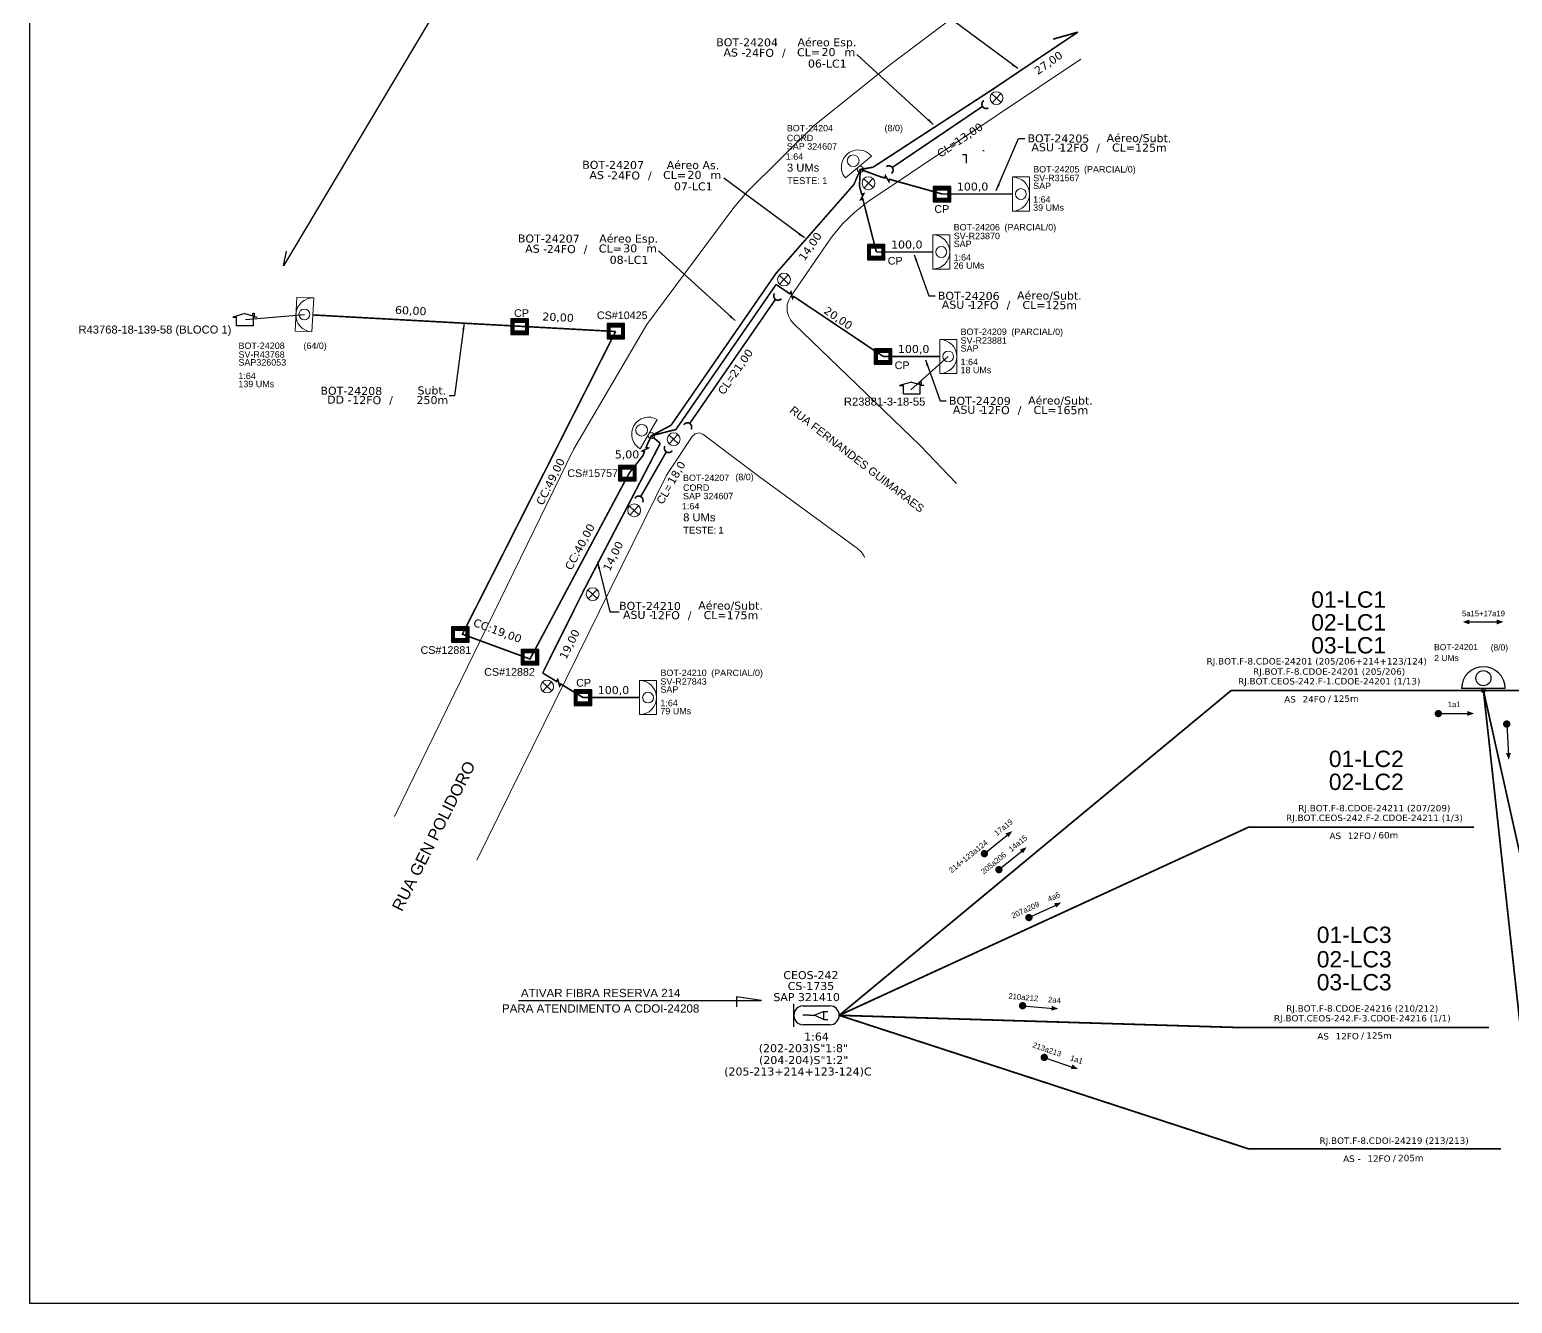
# Model space of a CAD drawing. Header units: inches. Extents: x 3965 to 5714, y 707 to 1301.
# Drawn here: x 3964.5 to 4409.1, y 706.5 to 1088.3 of the extents above; entities that cross this region are included whole.
import ezdxf
from ezdxf.enums import TextEntityAlignment as Align

# ---------------------------------------------------------------- set-up
doc = ezdxf.new("R2010")
doc.units = ezdxf.units.IN
doc.header["$MEASUREMENT"] = 0
doc.linetypes.add('ARILSUPP', pattern=[2.98, 1.42, -0.71, 0.14, -0.71])
for name, color, linetype in [('10.1-Caixas Subterrâneas', 5, 'Continuous'), ('20.4-CEOS', 1, 'Continuous'), ('CAP a instalar', 1, 'Continuous'), ('DROP DE CLIENTE', 140, 'Continuous'), ('label_cabos', 7, 'Continuous'), ('LC1', 3, 'Continuous'), ('SETA', 7, 'Continuous'), ('Subida Lateral', 5, 'Continuous'), ('surveys', 7, 'Continuous'), ('surveys legendas', 7, 'Continuous')]:
    doc.layers.add(name, color=color, linetype=linetype)
for name, color, linetype, lineweight in [('10.4-Postes', 1, 'Continuous', 0), ("20.0-LEGENDA DOS CDO'S", 1, 'Continuous', 0), ('20.1-CDO_INTERIOR', 1, 'Continuous', 0), ('20.2-CDO_POSTE', 1, 'Continuous', 5), ('20.6-CORDOALHA_SUPORTE', 7, 'Continuous', 25), ('40.1-ETIQUETAS', 1, 'Continuous', 20), ('CORDOALHA_SUPORTE', 7, 'Continuous', 25), ('Quadra', 251, 'Continuous', 0), ('Segmento Logradouro Texto', 251, 'Continuous', 0)]:
    doc.layers.add(name, color=color, linetype=linetype, lineweight=lineweight)
doc.styles.add('ARIAL', font='arial.ttf')
doc.styles.add('DIGICADE', font='arial.ttf')
doc.styles.add('ROMANS', font='arial.ttf')
doc.styles.add('siredit', font='verdana.ttf')
doc.linetypes.add('FENCELINE1', pattern='A,0.25,-0.1,[133,ltypeshp.shx,S=0.1,R=0,X=-0.1,Y=0],-0.1,1', length=1.45)
doc.dimstyles.new('CL', dxfattribs={"dimtxt": 1, "dimasz": 2, "dimexe": 0.18, "dimexo": 0.0625, "dimgap": 0.09, "dimtad": 0, "dimdec": 0, "dimrnd": 1, "dimzin": 0, "dimdsep": 46, "dimtxsty": 'siredit', "dimblk": 'NONE', "dimcen": 0, "dimse1": 1, "dimse2": 1, "dimsd1": 1, "dimsd2": 1, "dimclrt": 7, "dimadec": 0, "dimazin": 0, "dimtfac": 1, "dimtdec": 0, "dimtofl": 0, "dimtmove": 0, "dimatfit": 3, "dimfxl": 0, "dimtolj": 1, "dimtzin": 0, "dimarcsym": 0})

# ---------------------------------------------------------------- blocks, each defined once
blk = doc.blocks.new('Teste  FTTH')
at = {"color": 0, "lineweight": 0, "style": 'ROMANS'}
for tag, p in [('TESTE', (-2.3, -0.29)), ('QTDE', (0.21, -0.29))]:
    blk.add_attdef(tag, p, '', height=0.48, dxfattribs=at)
for tag, p, flags in [('FID', (-2.23, -1.25), 1), ('FATOR', (-2.23, -2.03), 3), ('ID_ATIVIDADE', (-2.23, -2.72), 3)]:
    blk.add_attdef(tag, p, '', height=0.48, dxfattribs=dict(at, flags=flags))
blk = doc.blocks.new('_None')
blk = doc.blocks.new('*X2')
at = {"color": 0, "linetype": 'Continuous'}
for p, q in [((-1.25, 0.34099), (-0.49099, 1.1)), ((-1.25, 0.517767), (-0.667767, 1.1)), ((-1.25, 0.694544), (-0.844544, 1.1)), ((-1.25, 0.87132), (-1.02132, 1.1)), ((-1.25, 1.048097), (-1.198097, 1.1)), ((-1.25, 0.164214), (-0.8035, 0.610714)), ((-1.25, -0.012563), (-0.8035, 0.433937)), ((-1.25, -0.18934), (-0.8035, 0.25716)), ((-1.25, -0.366117), (-0.8035, 0.080383)), ((-0.789214, 0.625), (-0.314214, 1.1)), ((-0.612437, 0.625), (-0.137437, 1.1)), ((-0.43566, 0.625), (0.03934, 1.1)), ((-0.258883, 0.625), (0.216117, 1.1)), ((-0.082107, 0.625), (0.392893, 1.1)), ((0.09467, 0.625), (0.56967, 1.1)), ((0.271447, 0.625), (0.746447, 1.1)), ((0.448223, 0.625), (0.923223, 1.1)), ((0.625, 0.625), (1.1, 1.1)), ((0.801777, 0.625), (1.25, 1.073223)), ((0.8035, 0.449947), (1.25, 0.896447)), ((0.8035, 0.27317), (1.25, 0.71967)), ((0.8035, 0.096393), (1.25, 0.542893)), ((0.8035, -0.080383), (1.25, 0.366117)), ((0.8035, -0.25716), (1.25, 0.18934)), ((0.8035, -0.433937), (1.25, 0.012563)), ((-1.25, -0.542893), (-0.8035, -0.096393)), ((-1.25, -0.71967), (-0.8035, -0.27317)), ((-1.25, -0.896447), (-0.8035, -0.449947)), ((-1.25, -1.073223), (-0.801777, -0.625)), ((-1.1, -1.1), (-0.625, -0.625)), ((-0.923223, -1.1), (-0.448223, -0.625)), ((-0.746447, -1.1), (-0.271447, -0.625)), ((-0.56967, -1.1), (-0.09467, -0.625)), ((-0.392893, -1.1), (0.082107, -0.625)), ((-0.216117, -1.1), (0.258883, -0.625)), ((-0.03934, -1.1), (0.43566, -0.625)), ((0.137437, -1.1), (0.612437, -0.625)), ((0.314214, -1.1), (0.789214, -0.625)), ((0.49099, -1.1), (1.25, -0.34099)), ((0.667767, -1.1), (1.25, -0.517767)), ((0.8035, -0.610714), (1.25, -0.164214)), ((0.844544, -1.1), (1.25, -0.694544)), ((1.02132, -1.1), (1.25, -0.87132)), ((1.198097, -1.1), (1.25, -1.048097))]:
    blk.add_line(p, q, dxfattribs=at)
blk = doc.blocks.new('*X30')
at = {"color": 0, "linetype": 'Continuous'}
for p, q in [((-1.25, 0.34099), (-0.49099, 1.1)), ((-1.25, 0.517767), (-0.667767, 1.1)), ((-1.25, 0.694544), (-0.844544, 1.1)), ((-1.25, 0.87132), (-1.02132, 1.1)), ((-1.25, 1.048097), (-1.198097, 1.1)), ((-1.25, 0.164214), (-0.8035, 0.610714)), ((-1.25, -0.012563), (-0.8035, 0.433937)), ((-1.25, -0.18934), (-0.8035, 0.25716)), ((-1.25, -0.366117), (-0.8035, 0.080383)), ((-0.789214, 0.625), (-0.314214, 1.1)), ((-0.612437, 0.625), (-0.137437, 1.1)), ((-0.43566, 0.625), (0.03934, 1.1)), ((-0.258883, 0.625), (0.216117, 1.1)), ((-0.082107, 0.625), (0.392893, 1.1)), ((0.09467, 0.625), (0.56967, 1.1)), ((0.271447, 0.625), (0.746447, 1.1)), ((0.448223, 0.625), (0.923223, 1.1)), ((0.625, 0.625), (1.1, 1.1)), ((0.801777, 0.625), (1.25, 1.073223)), ((0.8035, 0.449947), (1.25, 0.896447)), ((0.8035, 0.27317), (1.25, 0.71967)), ((0.8035, 0.096393), (1.25, 0.542893)), ((0.8035, -0.080383), (1.25, 0.366117)), ((0.8035, -0.25716), (1.25, 0.18934)), ((0.8035, -0.433937), (1.25, 0.012563)), ((-1.25, -0.542893), (-0.8035, -0.096393)), ((-1.25, -0.71967), (-0.8035, -0.27317)), ((-1.25, -0.896447), (-0.8035, -0.449947)), ((-1.25, -1.073223), (-0.801777, -0.625)), ((-1.1, -1.1), (-0.625, -0.625)), ((-0.923223, -1.1), (-0.448223, -0.625)), ((-0.746447, -1.1), (-0.271447, -0.625)), ((-0.56967, -1.1), (-0.09467, -0.625)), ((-0.392893, -1.1), (0.082107, -0.625)), ((-0.216117, -1.1), (0.258883, -0.625)), ((-0.03934, -1.1), (0.43566, -0.625)), ((0.137437, -1.1), (0.612437, -0.625)), ((0.314214, -1.1), (0.789214, -0.625)), ((0.49099, -1.1), (1.25, -0.34099)), ((0.667767, -1.1), (1.25, -0.517767)), ((0.8035, -0.610714), (1.25, -0.164214)), ((0.844544, -1.1), (1.25, -0.694544)), ((1.02132, -1.1), (1.25, -0.87132)), ((1.198097, -1.1), (1.25, -1.048097))]:
    blk.add_line(p, q, dxfattribs=at)
blk = doc.blocks.new('A$C4AE13D6C')
at = {"layer": '10.1-Caixas Subterrâneas', "color": 30, "linetype": 'Continuous'}
for p, q in [((0, 1.93), (0, 0)), ((2.2, 1.93), (0, 1.93)), ((2.2, 0), (2.2, 1.93)), ((0, 0), (2.2, 0)), ((0.39, 1.52), (0.39, 1.52)), ((0.39, 0.42), (0.39, 1.52)), ((0.39, 1.52), (1.81, 1.52)), ((1.81, 0.42), (0.39, 0.42)), ((1.81, 1.52), (1.81, 0.42))]:
    blk.add_line(p, q, dxfattribs=at)
at = {"layer": '10.1-Caixas Subterrâneas', "color": 30, "linetype": 'Continuous', "xscale": 0.8794157743556922, "yscale": 0.8794157743556922, "zscale": 1.75883154871137, "rotation": 180.0000000000629}
blk.add_blockref('*X30', (1.1, 0.97), dxfattribs=at)

msp = doc.modelspace()

# ---------------------------------------------------------------- linework, layer by layer
msp.add_lwpolyline([(3964.54, 706.55), (4803.1, 706.55), (4803.1, 1300.55), (3964.54, 1300.55), (3964.54, 706.55)])
at = {"color": 2}
for points in [[(4095.98, 1110.42), (4040.63, 1017.56), (4041.52, 1021.9)], [(4111.08, 797.31), (4184.01, 797.31), (4176.51, 798.47), (4176.51, 795.47)]]:
    msp.add_lwpolyline(points, dxfattribs=at)
at = {"color": 0, "const_width": 1.1}
for points in [[(4386.36, 883.34, 1), (4387.46, 883.34, 1)], [(4407.38, 880.75, 1), (4407.44, 879.65, 1)], [(4250.38, 841.01, 1), (4251.24, 841.7, 1)], [(4254.72, 836.21, 1), (4255.58, 836.9, 1)], [(4263.65, 821.95, 1), (4264.65, 822.41, 1)], [(4261.71, 795.82, 1), (4262.8, 795.72, 1)], [(4268.23, 780.43, 1), (4269.27, 780.08, 1)]]:
    msp.add_lwpolyline(points, format="xyb", close=True, dxfattribs=at)
at = {"color": 5}
msp.add_lwpolyline([(4202.62, 794.01), (4199.92, 792.88), (4202.62, 791.65), (4202.62, 794.01)], dxfattribs=at)
at = {"layer": '10.1-Caixas Subterrâneas', "color": 30, "linetype": 'Continuous'}
for p, q in [((4235.45, 1041.36), (4235.45, 1036.72)), ((4240.73, 1041.36), (4235.45, 1041.36)), ((4236.39, 1040.36), (4236.39, 1040.36)), ((4236.39, 1037.72), (4236.39, 1040.36)), ((4236.39, 1040.36), (4239.79, 1040.36)), ((4239.79, 1040.36), (4239.79, 1037.72)), ((4240.73, 1036.72), (4240.73, 1041.36)), ((4235.45, 1036.72), (4240.73, 1036.72)), ((4239.79, 1037.72), (4236.39, 1037.72)), ((4215.71, 1023.98), (4215.71, 1019.34)), ((4220.98, 1023.98), (4215.71, 1023.98)), ((4216.65, 1022.98), (4216.65, 1022.98)), ((4216.65, 1020.34), (4216.65, 1022.98)), ((4216.65, 1022.98), (4220.04, 1022.98)), ((4220.04, 1022.98), (4220.04, 1020.34)), ((4220.98, 1019.34), (4220.98, 1023.98)), ((4215.71, 1019.34), (4220.98, 1019.34)), ((4220.04, 1020.34), (4216.65, 1020.34)), ((4108.84, 1001.64), (4108.84, 996.99)), ((4114.12, 1001.64), (4108.84, 1001.64)), ((4109.78, 1000.63), (4109.78, 1000.63)), ((4109.78, 998), (4109.78, 1000.63)), ((4109.78, 1000.63), (4113.17, 1000.63)), ((4113.17, 1000.63), (4113.17, 998)), ((4114.12, 996.99), (4114.12, 1001.64)), ((4137.67, 1000.28), (4137.67, 995.63)), ((4142.94, 1000.28), (4137.67, 1000.28)), ((4142.94, 995.63), (4142.94, 1000.28)), ((4108.84, 996.99), (4114.12, 996.99)), ((4113.17, 998), (4109.78, 998)), ((4138.61, 999.28), (4138.61, 999.28)), ((4138.61, 996.64), (4138.61, 999.28)), ((4138.61, 999.28), (4142, 999.28)), ((4142, 996.64), (4138.61, 996.64)), ((4142, 999.28), (4142, 996.64)), ((4137.67, 995.63), (4142.94, 995.63)), ((4217.78, 992.66), (4217.78, 988.02)), ((4223.05, 992.66), (4217.78, 992.66)), ((4218.72, 991.66), (4218.72, 991.66)), ((4218.72, 989.02), (4218.72, 991.66)), ((4218.72, 991.66), (4222.11, 991.66)), ((4222.11, 991.66), (4222.11, 989.02)), ((4223.05, 988.02), (4223.05, 992.66)), ((4217.78, 988.02), (4223.05, 988.02)), ((4222.11, 989.02), (4218.72, 989.02)), ((4127.78, 890.42), (4127.78, 885.77)), ((4133.06, 890.42), (4127.78, 890.42)), ((4128.72, 889.42), (4128.72, 889.42)), ((4128.72, 886.78), (4128.72, 889.42)), ((4128.72, 889.42), (4132.11, 889.42)), ((4132.11, 889.42), (4132.11, 886.78)), ((4133.06, 885.77), (4133.06, 890.42)), ((4127.78, 885.77), (4133.06, 885.77)), ((4132.11, 886.78), (4128.72, 886.78))]:
    msp.add_line(p, q, dxfattribs=at)
at = {"layer": '10.4-Postes', "color": 1}
for p, q in [((4253.01, 1069.12), (4255.82, 1066.49)), ((4255.73, 1069.21), (4253.1, 1066.4)), ((4214.64, 1043.64), (4217.44, 1041.02)), ((4217.35, 1043.73), (4214.73, 1040.93)), ((4189.3, 1014.74), (4192.1, 1012.11)), ((4192.01, 1014.83), (4189.39, 1012.02)), ((4156.22, 966.88), (4159.02, 964.26)), ((4158.93, 966.97), (4156.31, 964.17)), ((4144.4, 945.55), (4147.21, 942.93)), ((4147.11, 945.64), (4144.49, 942.84)), ((4131.94, 920.46), (4134.74, 917.83)), ((4134.65, 920.55), (4132.03, 917.74)), ((4118.29, 892.76), (4121.1, 890.13)), ((4121, 892.85), (4118.38, 890.04))]:
    msp.add_line(p, q, dxfattribs=at)
for centre in [(4254.42, 1067.81), (4216.04, 1042.33), (4190.7, 1013.43), (4157.62, 965.57), (4145.8, 944.24), (4133.34, 919.14), (4119.69, 891.44)]:
    msp.add_circle(centre, 1.92, dxfattribs=at)
at = {"layer": '20.1-CDO_INTERIOR', "color": 0, "lineweight": 18}
for points in [[(4264.28, 1033.97), (4264.28, 1044.17), (4259.18, 1044.17), (4259.18, 1033.97)], [(4240.43, 1016.59), (4240.43, 1026.79), (4235.33, 1026.79), (4235.33, 1016.59)], [(4242.5, 985.27), (4242.5, 995.47), (4237.4, 995.47), (4237.4, 985.27)], [(4152.5, 883.03), (4152.5, 893.23), (4147.41, 893.23), (4147.4, 883.03)]]:
    msp.add_lwpolyline(points, close=True, dxfattribs=at)
at = {"layer": '20.1-CDO_INTERIOR', "color": 1, "lineweight": 18}
msp.add_lwpolyline([(4044.1, 998), (4044.65, 1008.19), (4049.74, 1007.91), (4049.19, 997.73)], close=True, dxfattribs=at)
at = {"layer": '20.1-CDO_INTERIOR', "color": 0, "lineweight": 18}
for centre in [(4261.73, 1039.07), (4237.88, 1021.69), (4239.95, 990.37), (4149.95, 888.13)]:
    msp.add_circle(centre, 1.63, dxfattribs=at)
at = {"layer": '20.1-CDO_INTERIOR', "color": 1, "lineweight": 18}
msp.add_circle((4046.92, 1002.96), 1.63, dxfattribs=at)
at = {"layer": '20.1-CDO_INTERIOR', "color": 0, "lineweight": 18}
for centre in [(4259.18, 1039.07), (4235.33, 1021.69), (4237.4, 990.37), (4147.4, 888.13)]:
    msp.add_arc(centre, 5.1, 269.9724, 89.9724, dxfattribs=at)
at = {"layer": '20.1-CDO_INTERIOR', "color": 1, "lineweight": 18}
msp.add_arc((4049.47, 1002.82), 5.1, 86.902, 266.902, dxfattribs=at)
at = {"layer": '20.2-CDO_POSTE', "color": 0}
msp.add_line((4216.93, 1050.45), (4209.11, 1043.9), dxfattribs=at)
at = {"layer": '20.2-CDO_POSTE', "color": 5}
msp.add_line((4152.68, 971.5), (4147.61, 962.65), dxfattribs=at)
at = {"layer": '20.2-CDO_POSTE', "color": 0}
for centre, radius in [((4211.46, 1049.04), 1.76), ((4213.62, 1046.45), 0.944)]:
    msp.add_circle(centre, radius, dxfattribs=at)
at = {"layer": '20.2-CDO_POSTE', "color": 5}
for centre, radius in [((4148.04, 968.28), 1.76), ((4150.96, 966.61), 0.944)]:
    msp.add_circle(centre, radius, dxfattribs=at)
at = {"layer": '20.2-CDO_POSTE', "color": 0}
msp.add_arc((4213.02, 1047.18), 5.1, 39.9464, 219.9464, dxfattribs=at)
at = {"layer": '20.2-CDO_POSTE', "color": 5}
msp.add_arc((4150.14, 967.08), 5.1, 60.179, 240.179, dxfattribs=at)
at = {"layer": '20.4-CEOS', "color": 5}
for p, q in [((4193.66, 789.47), (4193.66, 796.3)), ((4198.28, 792.88), (4196.36, 792.88)), ((4196.49, 795.72), (4204.44, 795.72)), ((4198.28, 792.88), (4199.92, 792.88)), ((4202.62, 794.01), (4203.82, 794.01)), ((4202.62, 791.65), (4203.82, 791.65)), ((4204.44, 790.05), (4196.49, 790.05))]:
    msp.add_line(p, q, dxfattribs=at)
for centre, start_param, end_param in [((4196.49, 792.88), 0.785398, 3.926991), ((4204.44, 792.88), 3.926991, 7.068583)]:
    msp.add_ellipse(centre, major_axis=(2, 2), ratio=1, start_param=start_param, end_param=end_param, dxfattribs=at)
at = {"layer": 'CAP a instalar', "color": 0, "linetype": 'FENCELINE1', "ltscale": 3, "const_width": 0.48}
for points in [[(4278.81, 1087.6), (4252.87, 1070.17), (4217.4, 1047.09)], [(4278.81, 1087.6), (4271.42, 1085.48)], [(4211.68, 1041.93), (4213.62, 1046.45), (4217.4, 1047.09)], [(4213.33, 1041.57), (4213.62, 1046.45)], [(4213.62, 1046.45), (4219.79, 1044.2)], [(4211.68, 1041.93), (4188.31, 1015.27), (4156.87, 969.77)], [(4213.33, 1041.57), (4213.69, 1040.17)], [(4223.48, 1043.17), (4238.16, 1039.07)], [(4214.64, 1036.45), (4218.41, 1021.69)], [(4238.16, 1039.07), (4259.18, 1039.07)], [(4218.41, 1021.69), (4235.33, 1021.69)], [(4188.35, 1011.95), (4158.31, 968.48), (4150.96, 966.61)], [(4188.35, 1011.95), (4191.44, 1009.85)], [(4194.4, 1007.85), (4220.48, 990.37)], [(4220.48, 990.37), (4237.4, 990.37)], [(4156.87, 969.77), (4150.96, 966.61)], [(4150.96, 966.61), (4153.6, 964.31)], [(4153.6, 964.31), (4143.86, 945.57), (4130.96, 920.81), (4118.36, 895.49)], [(4118.36, 895.49), (4121.51, 893.58)], [(4124.79, 891.59), (4130.48, 888.13)], [(4130.48, 888.13), (4147.4, 888.13)]]:
    msp.add_lwpolyline(points, dxfattribs=at)
at = {"layer": 'CAP a instalar', "color": 1, "ltscale": 3, "const_width": 0.48}
for points in [[(4140.23, 997.86), (4049.47, 1002.82)], [(4144.3, 955.38), (4114.56, 899.68), (4094.29, 907.13), (4140.23, 997.86)], [(4150.96, 966.61), (4149.83, 964.25)], [(4144.3, 955.38), (4148.44, 960.68)]]:
    msp.add_lwpolyline(points, dxfattribs=at)
at = {"layer": 'CAP a instalar', "color": 5, "linetype": 'FENCELINE1', "ltscale": 7, "const_width": 0.513}
for points in [[(4324.78, 890.24), (4207.28, 792.88)], [(4400.43, 890.24), (4324.78, 890.24)], [(4517.96, 890.24), (4400.44, 890.24)]]:
    msp.add_lwpolyline(points, dxfattribs=at)
at = {"layer": 'CAP a instalar', "color": 0, "linetype": 'FENCELINE1', "ltscale": 7, "const_width": 0.513}
for points in [[(4476.07, 840.42), (4411.55, 840.42), (4400.44, 890.24)], [(4476.07, 790.6), (4411.35, 790.6), (4400.43, 890.24)], [(4330.08, 849.31), (4207.28, 792.88)], [(4397.61, 849.31), (4330.08, 849.31)], [(4330.08, 752.83), (4207.28, 792.88)], [(4326.45, 789.24), (4207.28, 792.88)], [(4402.1, 789.24), (4326.45, 789.24)], [(4405.73, 752.83), (4330.08, 752.83)]]:
    msp.add_lwpolyline(points, dxfattribs=at)
at = {"layer": 'CORDOALHA_SUPORTE', "const_width": 0.48}
for points in [[(4251.99, 1064.89, -1), (4250.66, 1067.08)], [(4222.92, 1045.23, 1), (4221.38, 1047.28)], [(4189.95, 1007.73, -1), (4187.91, 1009.29)], [(4162.85, 968.52, 1), (4160.67, 969.87)], [(4157.2, 962.16, -1), (4155.04, 963.54)], [(4148.32, 946.66, 1), (4146.03, 947.82)]]:
    msp.add_lwpolyline(points, format="xyb", dxfattribs=at)
for points in [[(4250.23, 1065.32), (4223.17, 1047.02)], [(4188.15, 1007.49), (4162.44, 970.28)], [(4155.43, 961.77), (4147.76, 948.38)]]:
    msp.add_lwpolyline(points, dxfattribs=at)
at = {"layer": 'DROP DE CLIENTE'}
for points in [[(4029.26, 1001.47), (4046.92, 1002.96)], [(4228.75, 980.41), (4239.95, 990.37)]]:
    msp.add_lwpolyline(points, dxfattribs=at)
at = {"layer": 'label_cabos', "color": 0}
msp.add_line((4406.98, 890.84), (4393.89, 890.84), dxfattribs=at)
for centre, major_axis, start_param, end_param in [((4400.43, 890.84), (-4.63, 4.63), 3.926991, 7.068583), ((4400.43, 893.95), (1.6, 1.6), 5.497787, 11.780972), ((4400.44, 890.24), (0.428, 0.428), 5.497787, 11.780972)]:
    msp.add_ellipse(centre, major_axis=major_axis, ratio=1, start_param=start_param, end_param=end_param, dxfattribs=at)
at = {"layer": 'Quadra'}
msp.add_lwpolyline([(4073.98, 852.43), (4127.59, 962.52), (4149.58, 999.96), (4175.68, 1035.07), (4179.64, 1039.75), (4199.73, 1059.57), (4221.96, 1077.36), (4260.61, 1106.53)], dxfattribs=at)
at = {"layer": 'Quadra', "color": 4}
for points in [[(4073.98, 852.43), (4127.59, 962.52), (4149.58, 999.96), (4175.68, 1035.07), (4179.64, 1039.75), (4199.73, 1059.57), (4221.96, 1077.36), (4260.61, 1106.53)], [(4279.7, 1079.51), (4215.91, 1036.82), (4211.92, 1033.65), (4208.3, 1030.14), (4205.1, 1026.27), (4204.34, 1025.22), (4192.7, 1008.27), (4192.13, 1007.22), (4191.7, 1005.92), (4191.68, 1003.88), (4192.03, 1002.56), (4192.67, 1001.33), (4193.55, 1000.26), (4231.58, 963.7), (4242.39, 952.29)], [(4214.99, 930.13), (4214.59, 930.8), (4213.83, 931.83), (4212.79, 932.77), (4182.94, 954.62), (4166.41, 967.11), (4165.24, 967.44), (4164.07, 967.17), (4163.19, 966.4), (4156.86, 956.86), (4155.51, 954.8), (4098.66, 839.42)]]:
    msp.add_lwpolyline(points, dxfattribs=at)
at = {"layer": 'SETA', "color": 0}
msp.add_line((4395.71, 910.79), (4405.17, 910.79), dxfattribs=at)
for points in [[(4386.91, 883.34), (4396.37, 883.34)], [(4407.41, 880.2), (4407.96, 870.76)], [(4250.81, 841.36), (4258.17, 847.29)], [(4255.15, 836.55), (4262.51, 842.49)], [(4264.15, 822.18), (4272.74, 826.12)], [(4262.25, 795.77), (4271.67, 794.94)], [(4268.75, 780.25), (4277.69, 777.18)]]:
    msp.add_lwpolyline(points, dxfattribs=at)
for points in [[(4396.25, 910.06), (4394.23, 910.79), (4396.25, 911.53)], [(4404.41, 911.54), (4406.43, 910.8), (4404.41, 910.07)], [(4395.61, 884.09), (4397.62, 883.36), (4395.61, 882.62)], [(4408.66, 871.56), (4408.04, 869.5), (4407.2, 871.47)], [(4257.11, 847.4), (4259.14, 848.09), (4258.03, 846.26)], [(4261.45, 842.59), (4263.48, 843.29), (4262.37, 841.45)], [(4271.74, 826.49), (4273.87, 826.66), (4272.35, 825.15)], [(4270.98, 795.75), (4272.93, 794.85), (4270.86, 794.29)], [(4277.22, 778.14), (4278.89, 776.79), (4276.74, 776.75)]]:
    msp.add_solid(points, dxfattribs=at)
at = {"layer": 'Subida Lateral', "color": 0, "const_width": 0.48}
for points in [[(4219.79, 1044.2), (4220.94, 1043.89), (4221.12, 1044.52), (4222.2, 1042.83), (4222.35, 1043.49), (4223.48, 1043.17)], [(4213.69, 1040.17), (4214, 1039.01), (4214.63, 1039.18), (4213.71, 1037.39), (4214.35, 1037.59), (4214.64, 1036.45)], [(4121.51, 893.58), (4122.54, 892.96), (4122.88, 893.53), (4123.46, 891.61), (4123.79, 892.2), (4124.79, 891.59)]]:
    msp.add_lwpolyline(points, dxfattribs=at)
at = {"layer": 'Subida Lateral', "color": 5, "const_width": 0.48}
for points in [[(4191.44, 1009.85), (4192.43, 1009.19), (4192.8, 1009.74), (4193.3, 1007.79), (4193.64, 1008.36), (4194.62, 1007.71)], [(4148.44, 960.68), (4148.86, 961.79), (4148.25, 962.03), (4150.04, 962.94), (4149.4, 963.15), (4149.83, 964.25)]]:
    msp.add_lwpolyline(points, dxfattribs=at)
at = {"layer": 'surveys'}
for p, q in [((4244.26, 1050.87), (4245.39, 1050.87)), ((4245.39, 1048.28), (4245.39, 1050.86)), ((4250.31, 1052.08), (4250.69, 1052.08)), ((4029.04, 1003.23), (4025.42, 1002.17)), ((4025.42, 1002.17), (4026.56, 1002.17)), ((4026.56, 999.58), (4026.56, 1002.16)), ((4029.04, 1003.23), (4032.66, 1002.17)), ((4031.47, 1003.38), (4031.85, 1003.38)), ((4031.47, 1002.53), (4031.47, 1003.38)), ((4032.66, 1002.17), (4031.53, 1002.17)), ((4031.53, 1002.17), (4031.53, 999.58)), ((4031.85, 1003.38), (4031.85, 1002.42)), ((4031.53, 999.58), (4026.56, 999.58)), ((4228.99, 982.71), (4225.37, 981.65)), ((4228.99, 982.71), (4232.61, 981.65)), ((4231.42, 982.86), (4231.8, 982.86)), ((4231.42, 982.01), (4231.42, 982.86)), ((4231.8, 982.86), (4231.8, 981.9)), ((4225.37, 981.65), (4226.51, 981.65)), ((4226.51, 979.05), (4226.51, 981.64)), ((4231.48, 979.05), (4226.51, 979.05)), ((4232.61, 981.65), (4231.48, 981.65)), ((4231.48, 981.65), (4231.48, 979.05)), ((4162.58, 951.59), (4162.96, 951.59))]:
    msp.add_line(p, q, dxfattribs=at)

# ---------------------------------------------------------------- block references
at = {"xscale": 2.399999999999977, "yscale": 2.400000000000005, "zscale": 2.399999999999999}
for p in [(4141.11, 953.07), (4091, 904.71), (4111.89, 897.95)]:
    msp.add_blockref('A$C4AE13D6C', p, dxfattribs=at)
at = {"layer": '10.1-Caixas Subterrâneas', "color": 30, "linetype": 'Continuous', "xscale": 2.110597858453729, "yscale": 2.110597858453672, "zscale": 4.221195716907288, "rotation": 180.0000000000632}
for p in [(4238.09, 1039.04), (4218.35, 1021.66), (4111.48, 999.32), (4140.3, 997.96), (4220.42, 990.34), (4130.42, 888.1)]:
    msp.add_blockref('*X2', p, dxfattribs=at)
at = {"layer": "20.0-LEGENDA DOS CDO'S", "color": 0, "lineweight": 0, "xscale": 4.201199999999801, "yscale": 4.201199999999972, "zscale": 4.2012, "rotation": 3.12679767604e-05}
msp.add_blockref('Teste  FTTH', (4201.3, 1043.31), dxfattribs=at).add_auto_attribs({'TESTE': 'TESTE:', 'QTDE': '1'})
at = {"layer": "20.0-LEGENDA DOS CDO'S", "color": 5, "lineweight": 0, "xscale": 4.201199999999801, "yscale": 4.201199999999972, "zscale": 4.2012, "rotation": 3.12679767604e-05}
msp.add_blockref('Teste  FTTH', (4170.18, 938.51), dxfattribs=at).add_auto_attribs({'TESTE': 'TESTE:', 'QTDE': '1'})

# ---------------------------------------------------------------- texts
at = {"color": 1, "style": 'ARIAL'}
msp.add_text('5a15+17a19', height=1.65, dxfattribs=at).set_placement((4400.44, 912.5), align=Align.CENTER)
at = {"color": 0, "style": 'ARIAL'}
msp.add_text('1a1', height=1.65, dxfattribs=at).set_placement((4391.64, 885.26), align=Align.CENTER)
for s, rotation, p in [('17a19', 38.8942, (4257.04, 848.58)), ('214+123a124', 38.8942, (4246.49, 839.89)), ('14a15', 38.8942, (4261.38, 843.77)), ('205a206', 38.8942, (4254.07, 837.88)), ('207a209', 24.6772, (4263.42, 823.73)), ('4a6', 24.6772, (4271.95, 827.65)), ('210a212', 354.9858, (4262.4, 797.47)), ('2a4', 354.9858, (4271.75, 796.65)), ('213a213', 341.047, (4269.3, 781.88)), ('1a1', 341.047, (4278.18, 778.83))]:
    msp.add_text(s, height=1.65, rotation=rotation, dxfattribs=at).set_placement(p, align=Align.CENTER)
at = {"color": 2, "style": 'ARIAL'}
for s, p in [('ATIVAR FIBRA RESERVA 214', (4135.75, 798.33)), ('PARA ATENDIMENTO A CDOI-24208', (4135.75, 793.7))]:
    msp.add_text(s, height=2.475, dxfattribs=at).set_placement(p, align=Align.CENTER)
at = {"layer": '10.1-Caixas Subterrâneas', "color": 30, "style": 'ARIAL'}
for s, p in [('CP', (4235.8, 1033.43)), ('CP', (4221.82, 1017.91)), ('CP', (4109.79, 1002.23)), ('CS#10425', (4134.61, 1001.56)), ('CP', (4223.89, 986.59)), ('CS#15757', (4125.74, 954.24)), ('CS#12881', (4081.74, 901.22)), ('CS#12882', (4100.82, 894.66)), ('CP', (4128.41, 891.41))]:
    msp.add_text(s, height=2.304, dxfattribs=at).set_placement(p)
at = {"layer": "20.0-LEGENDA DOS CDO'S", "color": 0, "style": 'ARIAL'}
for s, height, rotation, p in [('BOT-24204', 1.92, 0.118, (4191.56, 1057.84)), ('SAP 324607', 1.92, 0.118, (4191.57, 1052.36)), ('CORD', 1.92, 0.118, (4191.57, 1054.9)), ('1:64', 1.92, 0.118, (4191.25, 1049.33)), ('3 UMs', 2.4, 0.118, (4191.61, 1045.77)), ('SV-R31567', 1.92, 359.9724, (4265.45, 1042.92)), ('BOT-24205', 1.92, 359.9724, (4265.44, 1045.53)), ('SAP', 1.92, 359.9724, (4265.44, 1040.55)), ('39 UMs', 1.92, 359.9724, (4265.42, 1034.05)), ('1:64', 1.92, 359.9724, (4265.42, 1036.49)), ('SV-R23870', 1.92, 359.9724, (4241.6, 1025.53)), ('BOT-24206', 1.92, 359.9724, (4241.59, 1028.15)), ('SAP', 1.92, 359.9724, (4241.59, 1023.17)), ('26 UMs', 1.92, 359.9724, (4241.57, 1016.67)), ('1:64', 1.92, 359.9724, (4241.58, 1019.1)), ('SV-R23881', 1.92, 359.9724, (4243.67, 994.21)), ('BOT-24209', 1.92, 359.9724, (4243.66, 996.83)), ('SAP', 1.92, 359.9724, (4243.66, 991.84)), ('1:64', 1.92, 359.9724, (4243.65, 987.78)), ('18 UMs', 1.92, 359.9724, (4243.64, 985.35)), ('BOT-24201', 1.817, 0.118, (4385.64, 902.33)), ('2 UMs', 1.817, 0.118, (4385.7, 899.05)), ('SV-R27843', 1.92, 359.9724, (4153.67, 891.97)), ('BOT-24210', 1.92, 359.9724, (4153.67, 894.59)), ('SAP', 1.92, 359.9724, (4153.66, 889.6)), ('79 UMs', 1.92, 359.9724, (4153.65, 883.11)), ('1:64', 1.92, 359.9724, (4153.65, 885.54))]:
    msp.add_text(s, height=height, rotation=rotation, dxfattribs=at).set_placement(p)
for s, height, rotation, p in [('(8/0)', 1.92, 0.118, (4223.62, 1057.88)), ('            (PARCIAL/0)', 1.92, 359.9724, (4283.95, 1045.52)), ('            (PARCIAL/0)', 1.92, 359.9724, (4260.1, 1028.14)), ('            (PARCIAL/0)', 1.92, 359.9724, (4262.17, 996.82)), ('       (8/0)', 1.8175, 0.118, (4402.74, 902.24)), ('            (PARCIAL/0)', 1.92, 359.9724, (4172.17, 894.58))]:
    msp.add_text(s, height=height, rotation=rotation, dxfattribs=at).set_placement(p, align=Align.CENTER)
at = {"layer": "20.0-LEGENDA DOS CDO'S", "color": 1, "style": 'ARIAL'}
for s, p in [('SV-R43768', (4027.15, 990.02)), ('BOT-24208', (4027.14, 992.64)), ('SAP326053', (4027.14, 987.65)), ('1:64', (4027.12, 983.59)), ('139 UMs', (4027.12, 981.16))]:
    msp.add_text(s, height=1.92, rotation=359.9724, dxfattribs=at).set_placement(p)
msp.add_text('            (64/0)', height=1.92, rotation=359.9724, dxfattribs=at).set_placement((4045.65, 992.63), align=Align.CENTER)
at = {"layer": "20.0-LEGENDA DOS CDO'S", "color": 5, "style": 'ARIAL'}
for s, height, p in [('CORD', 1.92, (4160.44, 950.09)), ('BOT-24207', 1.92, (4160.44, 953.03)), ('SAP 324607', 1.92, (4160.45, 947.55)), ('1:64', 1.92, (4160.12, 944.52)), ('8 UMs', 2.4, (4160.49, 940.96))]:
    msp.add_text(s, height=height, rotation=0.118, dxfattribs=at).set_placement(p)
msp.add_text('(8/0)', height=1.92, rotation=0.118, dxfattribs=at).set_placement((4178.89, 953.29), align=Align.CENTER)
at = {"layer": '20.4-CEOS', "color": 5, "style": 'siredit'}
for s, p in [('CEOS-242', (4198.79, 806.14)), ('CS-1735', (4198.8, 802.87)), ('SAP 321410', (4197.5, 799.54))]:
    msp.add_text(s, height=2.401, dxfattribs=at).set_placement(p, align=Align.TOP_CENTER)
at = {"layer": '20.4-CEOS', "color": 0, "style": 'siredit'}
for s, height, p in [('1:64', 2.401, (4200.47, 787.7)), ('(202-203)S"1:8"', 2.4008, (4196.53, 784.23)), ('(204-204)S"1:2"', 2.4008, (4196.61, 780.68))]:
    msp.add_text(s, height=height, dxfattribs=at).set_placement(p, align=Align.TOP_CENTER)
at = {"layer": '20.4-CEOS', "color": 1, "style": 'siredit'}
msp.add_text('(205-213+214+123-124)C', height=2.4008, dxfattribs=at).set_placement((4194.88, 777.24), align=Align.TOP_CENTER)
at = {"layer": '20.6-CORDOALHA_SUPORTE', "color": 0, "style": 'siredit'}
for s, rotation, p in [('13,00', 33.7582, (4242.82, 1053.4)), ('21,00', 55.0456, (4176.21, 983.83)), ('18,0', 59.869, (4157.65, 951.76))]:
    msp.add_text(s, height=2.4, rotation=rotation, dxfattribs=at).set_placement(p)
at = {"layer": '20.6-CORDOALHA_SUPORTE', "color": 0, "style": 'ROMANS'}
for rotation, p in [(34.0682, (4242.82, 1053.4)), (55.3555, (4176.21, 983.83)), (60.179, (4157.48, 951.23))]:
    msp.add_text('CL=', height=2.4, rotation=rotation, dxfattribs=at).set_placement(p, align=Align.RIGHT)
at = {"layer": '40.1-ETIQUETAS', "color": 1, "style": 'siredit'}
msp.add_text('RJ.BOT.F-8.CDOE-24201 (205/206+214+123/124)', height=1.9246, dxfattribs=at).set_placement((4350.44, 899), align=Align.MIDDLE_CENTER)
at = {"layer": '40.1-ETIQUETAS', "color": 0, "style": 'siredit'}
for s, p in [('RJ.BOT.CEOS-242.F-1.CDOE-24201 (1/13)', (4354.19, 893.01)), ('RJ.BOT.F-8.CDOE-24211 (207/209)', (4367.71, 854.99)), ('RJ.BOT.CEOS-242.F-2.CDOE-24211 (1/3)', (4367.75, 852.08)), ('RJ.BOT.F-8.CDOE-24216 (210/212)', (4364.08, 794.93)), ('RJ.BOT.CEOS-242.F-3.CDOE-24216 (1/1)', (4364.12, 792.01)), ('RJ.BOT.F-8.CDOI-24219 (213/213)', (4373.65, 755.31))]:
    msp.add_text(s, height=1.9246, dxfattribs=at).set_placement(p, align=Align.MIDDLE_CENTER)
at = {"layer": '40.1-ETIQUETAS', "color": 5, "style": 'siredit'}
msp.add_text('RJ.BOT.F-8.CDOE-24201 (205/206)', height=1.9246, dxfattribs=at).set_placement((4354.15, 895.92), align=Align.MIDDLE_CENTER)
at = {"layer": '40.1-ETIQUETAS', "color": 0, "style": 'siredit'}
for s, height, p in [('AS', 1.925, (4344.19, 887.59)), ('24FO', 1.925, (4353.15, 887.62)), ('/', 1.92, (4354.7, 887.8)), ('AS', 1.925, (4357.75, 846.66)), ('12FO', 1.925, (4366.71, 846.69)), ('/', 1.92, (4368.26, 846.87)), ('AS', 1.925, (4354.12, 786.6)), ('12FO', 1.925, (4363.07, 786.63)), ('/', 1.92, (4364.63, 786.8)), ('AS -', 1.925, (4363.64, 749.9)), ('12FO', 1.925, (4372.6, 749.93)), ('/', 1.92, (4374.16, 750.1))]:
    msp.add_text(s, height=height, dxfattribs=at).set_placement(p, align=Align.MIDDLE_RIGHT)
for s, p in [('125m', (4355.38, 887.8)), ('60m', (4368.95, 846.87)), ('125m', (4365.31, 786.8)), ('205m', (4374.84, 750.1))]:
    msp.add_text(s, height=1.925, dxfattribs=at).set_placement(p, align=Align.MIDDLE_LEFT)
at = {"layer": 'label_cabos', "color": 2, "style": 'siredit'}
for s, rotation, p in [('BOT-24204', 359.8216, (4179.65, 1084.53)), ('Aéreo Esp.', 359.8216, (4203.59, 1084.55)), ('AS - ', 359.8216, (4176.37, 1081.48)), ('24FO', 359.8216, (4183.38, 1081.39)), ('/', 359.8216, (4190.65, 1081.4)), ('CL=', 359.8216, (4198.08, 1081.55)), ('m', 359.8216, (4210.45, 1081.58)), ('06-LC1', 359.8216, (4203.7, 1078.16)), ('BOT-24205', 359.69, (4272.99, 1055.73)), ('ASU -', 359.69, (4269.39, 1053.07)), ('12FO', 359.69, (4277.61, 1052.96)), ('/', 359.69, (4284.88, 1052.96)), ('Aéreo/Subt.', 359.69, (4297.15, 1055.83)), ('CL=125m', 359.69, (4297.28, 1052.96)), ('Aéreo As.', 359.69, (4163.42, 1047.74)), ('BOT-24207', 359.69, (4139.48, 1047.78)), ('AS - ', 359.69, (4136.19, 1044.74)), ('24FO', 359.69, (4143.21, 1044.63)), ('/', 359.69, (4150.48, 1044.63)), ('CL=', 359.69, (4157.9, 1044.76)), ('m', 359.69, (4170.28, 1044.76)), ('07-LC1', 359.69, (4163.52, 1041.36)), ('BOT-24207', 359.8216, (4120.19, 1025.71)), ('Aéreo Esp.', 359.8216, (4144.14, 1025.72)), ('AS - ', 359.8216, (4116.92, 1022.66)), ('24FO', 359.8216, (4123.93, 1022.56)), ('/', 359.8216, (4131.2, 1022.58)), ('CL=', 359.8216, (4138.63, 1022.72)), ('m', 359.8216, (4151, 1022.75)), ('08-LC1', 359.8216, (4144.25, 1019.34)), ('BOT-24206', 359.69, (4246.11, 1008.54)), ('Aéreo/Subt.', 359.69, (4270.28, 1008.64)), ('ASU -', 359.69, (4242.51, 1005.88)), ('12FO', 359.69, (4250.73, 1005.76)), ('/', 359.69, (4258, 1005.76)), ('CL=125m', 359.69, (4270.4, 1005.76)), ('BOT-24208', 359.69, (4060.99, 980.07)), ('DD -', 359.69, (4057.39, 977.41)), ('12FO', 359.69, (4065.61, 977.3)), ('/', 359.69, (4072.88, 977.3)), ('250m', 359.69, (4085.28, 977.3)), ('Subt.', 359.69, (4085.15, 980.18)), ('BOT-24209', 359.69, (4249.44, 977.07)), ('Aéreo/Subt.', 359.69, (4273.6, 977.17)), ('ASU -', 359.69, (4245.84, 974.41)), ('12FO', 359.69, (4254.06, 974.3)), ('/', 359.69, (4261.33, 974.3)), ('CL=165m', 359.69, (4273.73, 974.3)), ('BOT-24210', 359.69, (4150.53, 915.59)), ('Aéreo/Subt.', 359.69, (4174.7, 915.7)), ('ASU -', 359.69, (4146.93, 912.93)), ('12FO', 359.69, (4155.15, 912.82)), ('/', 359.69, (4162.42, 912.82)), ('CL=175m', 359.69, (4174.82, 912.82))]:
    msp.add_text(s, height=2.4, rotation=rotation, dxfattribs=at).set_placement(p, align=Align.MIDDLE_CENTER)
for s, rotation, p in [('20', 359.8216, (4201.97, 1080.42)), ('20', 359.69, (4161.79, 1043.61)), ('30', 359.8216, (4142.52, 1021.59))]:
    msp.add_text(s, height=2.4, rotation=rotation, dxfattribs=at).set_placement(p)
at = {"layer": 'label_cabos', "color": 3, "style": 'siredit'}
for s, rotation, p in [('27,00', 35.1557, (4266.84, 1074.71)), ('14,00', 55.2127, (4196.84, 1018.81)), ('60,00', 357.2282, (4074.04, 1003.16)), ('20,00', 326.163, (4202.41, 1003.53)), ('20,00', 357.2282, (4118.22, 1001.17)), ('5,00', 0.1343, (4139.99, 959.81)), ('CC:49,00', 63.7728, (4118.42, 945.55)), ('CC:40,00', 61.9031, (4126.98, 926.08)), ('14,00', 63.7728, (4138.45, 925.76)), ('CC:19,00', 339.8305, (4097.32, 909.66)), ('19,00', 63.7728, (4125.41, 899.36))]:
    msp.add_text(s, height=2.4, rotation=rotation, dxfattribs=at).set_placement(p)
for p in [(4242.55, 1040.11), (4222.81, 1022.73), (4224.88, 991.41), (4134.88, 889.17)]:
    msp.add_text('100,0', height=2.4, dxfattribs=at).set_placement(p)
at = {"layer": 'LC1', "color": 0, "linetype": 'ARILSUPP', "style": 'ARIAL'}
for s, p in [('01-LC1', (4360.02, 917.52)), ('02-LC1', (4360.02, 910.68)), ('03-LC1', (4360.02, 903.8)), ('01-LC2', (4365.31, 869.76)), ('02-LC2', (4365.31, 862.87)), ('01-LC3', (4361.68, 817.02)), ('02-LC3', (4361.68, 809.69)), ('03-LC3', (4361.68, 802.81))]:
    msp.add_text(s, height=4.9, dxfattribs=at).set_placement(p, align=Align.MIDDLE_CENTER)
at = {"layer": 'Segmento Logradouro Texto', "color": 0, "linetype": 'Continuous', "attachment_point": 1, "style": 'DIGICADE'}
for s, insert, char_height, width, rotation in [('\\fArial|b0|i0|c0|p34;\\W1.0000000000;\\T1.0000000000;\\o\\lRUA FERNANDES GUIMARAES', (4193.65, 975.71), 2.4, 50.4082, 322.3552), ('\\fArial|b0|i0|c0|p34;\\W1.0000000000;\\T1.0000000000;\\o\\lRUA GEN POLIDORO', (4073.01, 825.34), 3.4992, 50.4093, 63.3317)]:
    msp.add_mtext(s, dxfattribs=dict(at, insert=insert, char_height=char_height, width=width, rotation=rotation))
at = {"layer": 'surveys legendas', "color": 0, "style": 'ARIAL'}
for s, p in [('R43768-18-139-58 (BLOCO 1)', (3979.18, 997.24)), ('R23881-3-18-55', (4208.68, 975.64))]:
    msp.add_text(s, height=2.4, dxfattribs=at).set_placement(p)

# ---------------------------------------------------------------- leaders
at = {"layer": 'label_cabos', "color": 2, "lineweight": 0}
for points in [[(4260.81, 1076.67), (4236.64, 1094.61)], [(4235.48, 1059.94), (4212.51, 1080.87)], [(4254.37, 1040.15), (4261.07, 1055.71), (4262.9, 1055.71)], [(4196.85, 1025.91), (4172.68, 1043.85)], [(4176.03, 1001.11), (4153.05, 1022.04)], [(4229.78, 1020.88), (4234.19, 1008.52), (4236.03, 1008.52)], [(4094.85, 1000.34), (4091.94, 978.56), (4090.29, 978.56)], [(4233.11, 989.41), (4237.52, 977.05), (4239.35, 977.05)], [(4134.8, 928.8), (4138.53, 913.86), (4141.29, 913.86)]]:
    msp.add_leader(points, dimstyle='CL', dxfattribs=at)

doc.saveas('drawing.dxf')
